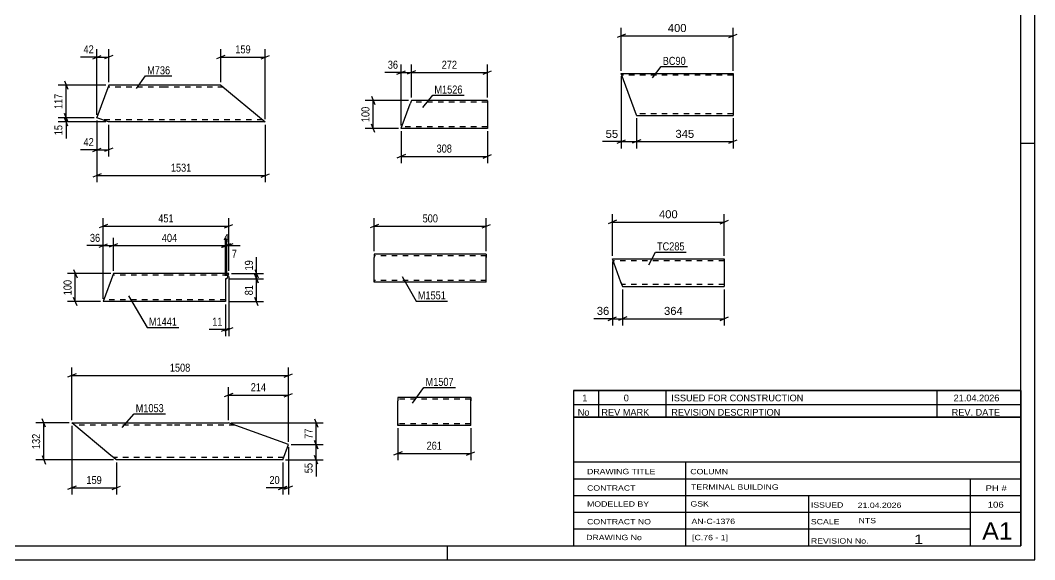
# Model space of a CAD drawing. Header units: millimetres. Extents: x 0 to 594, y 0 to 420.
# Drawn here: x 231.1 to 594, y 0 to 193 of the extents above; entities that cross this region are included whole.
import ezdxf

# ---------------------------------------------------------------- set-up
doc = ezdxf.new("R2010")
doc.units = ezdxf.units.MM
doc.linetypes.add('DXK_LINE_DOT2', pattern=[3.9198, 1.9599, -1.9599])
doc.styles.add('Arial', font='ARIAL.TTF', dxfattribs={"height": 0.2})
doc.styles.add('Arial Narrow', font='ARIALN.TTF', dxfattribs={"height": 0.2})

# ---------------------------------------------------------------- blocks, each defined once
blk = doc.blocks.new('Unknown-284936363-1134')
at = {"color": 5, "linetype": 'Continuous'}
for p, q in [((594, 0), (594, 420)), ((589, 5), (589, 415)), ((594, 149), (589, 149)), ((5, 5), (589, 5)), ((384, 0), (384, 5)), ((0, 0), (594, 0))]:
    blk.add_line(p, q, dxfattribs=at)
blk = doc.blocks.new('Part-284936363-12152 - 12151')
at = {"color": 2, "linetype": 'Continuous'}
for p, q in [((446, 99.33), (442.94, 107.73)), ((442.94, 107.73), (482.94, 107.73)), ((482.94, 107.73), (482.94, 97.73)), ((446, 99.33), (446.58, 97.73)), ((446.58, 97.73), (482.94, 97.73))]:
    blk.add_line(p, q, dxfattribs=at)
at = {"color": 7, "linetype": 'DXK_LINE_DOT2'}
for p, q in [((482.94, 106.93), (443.23, 106.93)), ((482.94, 107.27), (482.94, 107.73)), ((446.53, 97.86), (446, 99.33)), ((482.94, 98.53), (446.29, 98.53))]:
    blk.add_line(p, q, dxfattribs=at)
blk = doc.blocks.new('Part-284936363-8285 - 8284')
at = {"color": 2, "linetype": 'Continuous'}
for p, q in [((262.77, 169.87), (258.58, 158.27)), ((282.75, 169.87), (262.77, 169.87)), ((302.85, 169.87), (282.85, 169.87)), ((302.85, 169.87), (318.78, 156.67)), ((258.58, 158.27), (258.55, 158.18)), ((262.75, 156.67), (258.55, 158.18)), ((282.75, 156.67), (262.75, 156.67)), ((318.78, 156.67), (282.85, 156.67))]:
    blk.add_line(p, q, dxfattribs=at)
at = {"color": 7, "linetype": 'DXK_LINE_DOT2'}
for p, q in [((282.75, 169.07), (262.48, 169.07)), ((303.81, 169.07), (282.85, 169.07)), ((258.55, 158.18), (258.58, 158.27)), ((258.58, 158.27), (258.55, 158.18)), ((258.58, 158.27), (258.55, 158.18)), ((282.75, 157.47), (260.53, 157.47)), ((317.81, 157.47), (282.85, 157.47)), ((317.53, 157.7), (317.58, 157.66)), ((317.74, 157.53), (317.81, 157.47))]:
    blk.add_line(p, q, dxfattribs=at)
blk = doc.blocks.new('Part-284936363-8407 - 8406')
at = {"color": 2, "linetype": 'Continuous'}
for p, q in [((263.57, 37.34), (249.58, 48.94)), ((249.58, 48.94), (285.51, 48.94)), ((285.61, 48.94), (305.61, 48.94)), ((327.03, 41.22), (305.61, 48.94)), ((325.05, 35.74), (327.03, 41.22)), ((265.51, 35.74), (263.57, 37.34)), ((285.51, 35.74), (265.51, 35.74)), ((325.05, 35.74), (285.61, 35.74))]:
    blk.add_line(p, q, dxfattribs=at)
at = {"color": 7, "linetype": 'DXK_LINE_DOT2'}
for p, q in [((285.51, 48.14), (250.54, 48.14)), ((307.82, 48.14), (285.61, 48.14)), ((265.36, 35.86), (263.57, 37.34)), ((264.26, 36.77), (264.31, 36.73)), ((264.47, 36.6), (264.54, 36.54)), ((285.51, 36.54), (264.54, 36.54)), ((325.34, 36.54), (285.61, 36.54))]:
    blk.add_line(p, q, dxfattribs=at)
blk = doc.blocks.new('Part-284936363-8490 - 8489')
at = {"color": 2, "linetype": 'Continuous'}
for p, q in [((264.47, 102.39), (260.83, 92.39)), ((284.47, 102.39), (264.47, 102.39)), ((305.68, 102.39), (284.57, 102.39)), ((305.65, 102.29), (305.01, 100.53)), ((305.68, 102.39), (305.65, 102.29)), ((305.01, 100.53), (304.57, 100.53)), ((304.57, 100.53), (304.57, 92.39)), ((284.47, 92.39), (260.83, 92.39)), ((304.57, 92.39), (284.57, 92.39))]:
    blk.add_line(p, q, dxfattribs=at)
at = {"color": 7, "linetype": 'DXK_LINE_DOT2'}
for p, q in [((284.47, 101.79), (264.25, 101.79)), ((305.46, 101.79), (284.57, 101.79)), ((261.05, 92.99), (261.07, 93.03)), ((284.47, 92.99), (261.05, 92.99)), ((304.57, 92.99), (284.57, 92.99))]:
    blk.add_line(p, q, dxfattribs=at)
blk = doc.blocks.new('Part-284936363-8519 - 8518')
at = {"color": 2, "linetype": 'Continuous'}
for p, q in [((371.02, 164.35), (370.59, 163.15)), ((398.21, 164.35), (371.02, 164.35)), ((398.21, 164.26), (398.21, 164.35)), ((398.21, 164.26), (398.21, 163.15)), ((367.42, 154.44), (370.59, 163.15)), ((398.21, 163.15), (398.21, 154.35)), ((367.38, 154.35), (367.42, 154.44)), ((398.21, 154.35), (367.38, 154.35))]:
    blk.add_line(p, q, dxfattribs=at)
at = {"color": 7, "linetype": 'DXK_LINE_DOT2'}
for p, q in [((398.21, 163.75), (370.81, 163.75)), ((398.21, 164), (398.21, 163.15)), ((367.38, 154.35), (367.38, 154.35)), ((367.6, 154.95), (367.62, 155)), ((398.21, 154.95), (367.6, 154.95)), ((398.21, 155), (398.21, 155.09)), ((398.21, 154.95), (398.21, 155)), ((398.21, 154.95), (398.21, 155))]:
    blk.add_line(p, q, dxfattribs=at)
blk = doc.blocks.new('Part-284936363-8526 - 8525')
at = {"color": 2, "linetype": 'Continuous'}
for p, q in [((366.19, 58.02), (366.19, 56.82)), ((392.26, 58.02), (366.19, 58.02)), ((366.19, 48.76), (366.19, 56.82)), ((392.26, 58.02), (392.26, 57.93)), ((392.26, 57.93), (392.26, 56.82)), ((392.26, 48.02), (392.26, 56.82)), ((366.19, 48.11), (366.19, 48.76)), ((366.19, 48.02), (366.19, 48.11)), ((392.26, 48.02), (366.19, 48.02))]:
    blk.add_line(p, q, dxfattribs=at)
at = {"color": 7, "linetype": 'DXK_LINE_DOT2'}
for p, q in [((392.26, 57.42), (366.19, 57.42)), ((392.26, 58.02), (392.26, 58.02)), ((392.26, 56.82), (392.26, 57.67)), ((366.19, 48.76), (366.19, 48.37)), ((366.19, 48.62), (366.19, 48.67)), ((392.26, 48.62), (366.19, 48.62)), ((366.19, 48.02), (366.19, 48.02)), ((392.26, 48.62), (392.26, 48.67))]:
    blk.add_line(p, q, dxfattribs=at)
blk = doc.blocks.new('Part-284936363-8534 - 8533')
at = {"color": 2, "linetype": 'Continuous'}
for p, q in [((357.74, 109.36), (357.74, 108.16)), ((377.74, 109.36), (357.74, 109.36)), ((397.84, 109.36), (377.84, 109.36)), ((397.84, 109.36), (397.84, 109.27)), ((397.84, 109.27), (397.84, 108.16)), ((357.74, 100.1), (357.74, 108.16)), ((397.84, 99.36), (397.84, 108.16)), ((357.74, 99.45), (357.74, 100.1)), ((357.74, 99.36), (357.74, 99.45)), ((377.74, 99.36), (357.74, 99.36)), ((397.84, 99.36), (377.84, 99.36))]:
    blk.add_line(p, q, dxfattribs=at)
at = {"color": 7, "linetype": 'DXK_LINE_DOT2'}
for p, q in [((397.84, 108.16), (397.84, 109.01)), ((377.74, 108.76), (357.74, 108.76)), ((397.84, 108.76), (377.84, 108.76)), ((357.74, 100.1), (357.74, 99.71)), ((357.74, 99.96), (357.74, 100)), ((377.74, 99.96), (357.74, 99.96)), ((357.74, 99.36), (357.74, 99.36)), ((397.84, 99.96), (377.84, 99.96)), ((397.84, 99.96), (397.84, 100))]:
    blk.add_line(p, q, dxfattribs=at)
blk = doc.blocks.new('Part-284936363-12160 - 12159')
at = {"color": 2, "linetype": 'Continuous'}
for p, q in [((451.53, 159.1), (446.1, 174)), ((446.1, 174), (486.1, 174)), ((486.1, 174), (486.1, 173.91)), ((486.1, 173.91), (486.1, 159)), ((451.53, 159.1), (451.56, 159)), ((451.56, 159), (486.1, 159))]:
    blk.add_line(p, q, dxfattribs=at)
at = {"color": 7, "linetype": 'DXK_LINE_DOT2'}
for p, q in [((486.1, 173.4), (446.32, 173.4)), ((486.1, 173.65), (486.1, 174)), ((486.1, 159.6), (451.34, 159.6))]:
    blk.add_line(p, q, dxfattribs=at)
blk = doc.blocks.new('StraightDimension-284936363-12246 - 12151')
at = {"color": 7, "linetype": 'Continuous'}
for p, q in [((442.94, 108.73), (442.94, 123.7)), ((482.94, 108.73), (482.94, 123.7)), ((444.44, 121.45), (441.44, 120.25)), ((442.94, 120.85), (482.94, 120.85)), ((481.44, 120.25), (484.44, 121.45))]:
    blk.add_line(p, q, dxfattribs=at)
at = {"color": 0}
blk.add_wipeout([(466.87, 121.6), (466.87, 125.8), (459, 125.8), (459, 121.6)], dxfattribs=at)
at = {"color": 3, "style": 'Arial'}
blk.add_text('400', height=2.865, dxfattribs=at).set_placement((459.6, 122.2))
blk = doc.blocks.new('StraightDimension-284936363-12264 - 12151')
at = {"color": 7, "linetype": 'Continuous'}
for p, q in [((442.94, 106.73), (442.94, 83.86)), ((446.58, 96.73), (446.58, 83.86)), ((441.44, 85.66), (444.44, 86.86)), ((442.94, 86.26), (446.58, 86.26)), ((448.08, 86.86), (445.08, 85.66))]:
    blk.add_line(p, q, dxfattribs=at)
at = {"color": 0}
blk.add_wipeout([(442.41, 87.01), (442.41, 91.21), (436.77, 91.21), (436.77, 87.01)], dxfattribs=at)
at = {"color": 7, "linetype": 'Continuous'}
blk.add_line((442.94, 86.26), (436.24, 86.26), dxfattribs=at)
blk.add_line((442.94, 86.26), (436.24, 86.26), dxfattribs=at)
at = {"color": 3, "style": 'Arial'}
blk.add_text('36', height=2.865, dxfattribs=at).set_placement((437.37, 87.61))
blk = doc.blocks.new('StraightDimension-284936363-12263 - 12151')
at = {"color": 7, "linetype": 'Continuous'}
for p, q in [((446.58, 96.73), (446.58, 83.86)), ((482.94, 96.73), (482.94, 83.86)), ((448.08, 86.86), (445.08, 85.66)), ((446.58, 86.26), (482.94, 86.26)), ((481.44, 85.66), (484.44, 86.86))]:
    blk.add_line(p, q, dxfattribs=at)
at = {"color": 0}
blk.add_wipeout([(468.69, 87.01), (468.69, 91.21), (460.82, 91.21), (460.82, 87.01)], dxfattribs=at)
at = {"color": 3, "style": 'Arial'}
blk.add_text('364', height=2.865, dxfattribs=at).set_placement((461.42, 87.61))
blk = doc.blocks.new('StraightDimension-284936363-8626 - 8284')
at = {"color": 7, "linetype": 'Continuous'}
for p, q in [((302.85, 170.87), (302.85, 182.72)), ((318.78, 157.67), (318.78, 182.72)), ((304.35, 180.47), (301.35, 179.27)), ((302.85, 179.87), (318.78, 179.87)), ((317.28, 179.27), (320.28, 180.47))]:
    blk.add_line(p, q, dxfattribs=at)
at = {"color": 0}
blk.add_wipeout([(314.15, 180.62), (314.15, 184.82), (307.47, 184.82), (307.47, 180.62)], dxfattribs=at)
at = {"color": 3, "style": 'Arial Narrow'}
blk.add_text('159', height=2.863, dxfattribs=at).set_placement((308.07, 181.22))
blk = doc.blocks.new('StraightDimension-284936363-8631 - 8284')
at = {"color": 7, "linetype": 'Continuous'}
for p, q in [((258.55, 159.18), (258.55, 182.72)), ((262.77, 170.87), (262.77, 182.72)), ((257.05, 179.27), (260.05, 180.47)), ((258.55, 179.87), (262.77, 179.87)), ((264.27, 180.47), (261.27, 179.27))]:
    blk.add_line(p, q, dxfattribs=at)
at = {"color": 0}
blk.add_wipeout([(258.03, 180.62), (258.03, 184.82), (253.17, 184.82), (253.17, 180.62)], dxfattribs=at)
at = {"color": 7, "linetype": 'Continuous'}
blk.add_line((258.55, 179.87), (252.65, 179.87), dxfattribs=at)
blk.add_line((258.55, 179.87), (252.65, 179.87), dxfattribs=at)
at = {"color": 3, "style": 'Arial Narrow'}
blk.add_text('42', height=2.863, dxfattribs=at).set_placement((253.77, 181.22))
blk = doc.blocks.new('StraightDimension-284936363-8635 - 8284')
at = {"color": 7, "linetype": 'Continuous'}
for p, q in [((258.55, 157.18), (258.55, 144.27)), ((262.75, 155.67), (262.75, 144.27)), ((257.05, 146.07), (260.05, 147.27)), ((258.55, 146.67), (262.75, 146.67)), ((264.25, 147.27), (261.25, 146.07))]:
    blk.add_line(p, q, dxfattribs=at)
at = {"color": 0}
blk.add_wipeout([(258.03, 147.42), (258.03, 151.62), (253.17, 151.62), (253.17, 147.42)], dxfattribs=at)
at = {"color": 7, "linetype": 'Continuous'}
blk.add_line((258.55, 146.67), (252.65, 146.67), dxfattribs=at)
blk.add_line((258.55, 146.67), (252.65, 146.67), dxfattribs=at)
at = {"color": 3, "style": 'Arial Narrow'}
blk.add_text('42', height=2.863, dxfattribs=at).set_placement((253.77, 148.02))
blk = doc.blocks.new('StraightDimension-284936363-11593 - 8284')
at = {"color": 7, "linetype": 'Continuous'}
for p, q in [((246.95, 159.68), (248.15, 156.68)), ((257.55, 158.18), (244.7, 158.18)), ((261.75, 156.67), (244.7, 156.67)), ((248.15, 155.17), (246.95, 158.17)), ((247.55, 156.67), (247.55, 158.18))]:
    blk.add_line(p, q, dxfattribs=at)
at = {"color": 0}
blk.add_wipeout([(246.8, 156.14), (242.6, 156.14), (242.6, 151.29), (246.8, 151.29)], dxfattribs=at)
at = {"color": 7, "linetype": 'Continuous'}
blk.add_line((247.55, 156.67), (247.55, 150.76), dxfattribs=at)
blk.add_line((247.55, 156.67), (247.55, 150.76), dxfattribs=at)
at = {"color": 3, "style": 'Arial Narrow'}
blk.add_text('15', height=2.863, rotation=90.0002, dxfattribs=at).set_placement((246.2, 151.89))
blk = doc.blocks.new('StraightDimension-284936363-8653 - 8284')
at = {"color": 7, "linetype": 'Continuous'}
for p, q in [((258.55, 157.18), (258.55, 135.11)), ((318.78, 155.67), (318.78, 135.11)), ((260.05, 138.11), (257.05, 136.91)), ((317.28, 136.91), (320.28, 138.11)), ((258.55, 137.51), (318.78, 137.51))]:
    blk.add_line(p, q, dxfattribs=at)
at = {"color": 0}
blk.add_wipeout([(292.92, 138.26), (292.92, 142.46), (284.41, 142.46), (284.41, 138.26)], dxfattribs=at)
at = {"color": 3, "style": 'Arial Narrow'}
blk.add_text('1531', height=2.863, dxfattribs=at).set_placement((285.01, 138.86))
blk = doc.blocks.new('StraightDimension-284936363-11592 - 8284')
at = {"color": 7, "linetype": 'Continuous'}
for p, q in [((246.95, 171.37), (248.15, 168.37)), ((261.77, 169.87), (244.7, 169.87)), ((247.55, 158.18), (247.55, 169.87)), ((248.15, 156.68), (246.95, 159.68)), ((257.55, 158.18), (244.7, 158.18))]:
    blk.add_line(p, q, dxfattribs=at)
at = {"color": 0}
blk.add_wipeout([(246.8, 167.37), (242.6, 167.37), (242.6, 160.68), (246.8, 160.68)], dxfattribs=at)
at = {"color": 3, "style": 'Arial Narrow'}
blk.add_text('117', height=2.863, rotation=90.0002, dxfattribs=at).set_placement((246.2, 161.28))
blk = doc.blocks.new('StraightDimension-284936363-8957 - 8406')
at = {"color": 7, "linetype": 'Continuous'}
for p, q in [((248.58, 48.94), (236.73, 48.94)), ((240.18, 47.44), (238.98, 50.44)), ((239.58, 35.74), (239.58, 48.94)), ((238.98, 37.24), (240.18, 34.24)), ((264.51, 35.74), (236.73, 35.74))]:
    blk.add_line(p, q, dxfattribs=at)
at = {"color": 0}
blk.add_wipeout([(238.83, 45.68), (234.63, 45.68), (234.63, 39), (238.83, 39)], dxfattribs=at)
at = {"color": 3, "style": 'Arial Narrow'}
blk.add_text('132', height=2.863, rotation=90.0002, dxfattribs=at).set_placement((238.23, 39.6))
blk = doc.blocks.new('StraightDimension-284936363-8949 - 8406')
at = {"color": 7, "linetype": 'Continuous'}
for p, q in [((306.61, 48.94), (339.43, 48.94)), ((336.43, 50.44), (337.63, 47.44)), ((337.03, 41.22), (337.03, 48.94)), ((328.03, 41.22), (339.43, 41.22)), ((337.63, 39.72), (336.43, 42.72))]:
    blk.add_line(p, q, dxfattribs=at)
at = {"color": 0}
blk.add_wipeout([(336.28, 47.5), (332.08, 47.5), (332.08, 42.65), (336.28, 42.65)], dxfattribs=at)
at = {"color": 3, "style": 'Arial Narrow'}
blk.add_text('77', height=2.863, rotation=90.0002, dxfattribs=at).set_placement((335.68, 43.25))
blk = doc.blocks.new('StraightDimension-284936363-8941 - 8406')
at = {"color": 7, "linetype": 'Continuous'}
for p, q in [((249.58, 47.94), (249.58, 23.34)), ((265.51, 34.74), (265.51, 23.34)), ((251.08, 26.34), (248.08, 25.14)), ((249.58, 25.74), (265.51, 25.74)), ((264.01, 25.14), (267.01, 26.34))]:
    blk.add_line(p, q, dxfattribs=at)
at = {"color": 0}
blk.add_wipeout([(260.88, 26.49), (260.88, 30.69), (254.2, 30.69), (254.2, 26.49)], dxfattribs=at)
at = {"color": 3, "style": 'Arial Narrow'}
blk.add_text('159', height=2.863, dxfattribs=at).set_placement((254.8, 27.09))
blk = doc.blocks.new('StraightDimension-284936363-8945 - 8406')
at = {"color": 7, "linetype": 'Continuous'}
for p, q in [((305.61, 49.94), (305.61, 61.79)), ((327.03, 42.22), (327.03, 61.79)), ((307.11, 59.54), (304.11, 58.34)), ((305.61, 58.94), (327.03, 58.94)), ((325.53, 58.34), (328.53, 59.54))]:
    blk.add_line(p, q, dxfattribs=at)
at = {"color": 0}
blk.add_wipeout([(319.66, 59.69), (319.66, 63.89), (312.97, 63.89), (312.97, 59.69)], dxfattribs=at)
at = {"color": 3, "style": 'Arial Narrow'}
blk.add_text('214', height=2.863, dxfattribs=at).set_placement((313.57, 60.29))
blk = doc.blocks.new('StraightDimension-284936363-8937 - 8406')
at = {"color": 7, "linetype": 'Continuous'}
for p, q in [((327.03, 40.22), (327.03, 23.34)), ((325.05, 34.74), (325.05, 23.34)), ((323.55, 25.14), (326.55, 26.34)), ((325.05, 25.74), (327.03, 25.74)), ((328.53, 26.34), (325.53, 25.14))]:
    blk.add_line(p, q, dxfattribs=at)
at = {"color": 0}
blk.add_wipeout([(324.53, 26.49), (324.53, 30.69), (319.67, 30.69), (319.67, 26.49)], dxfattribs=at)
at = {"color": 7, "linetype": 'Continuous'}
blk.add_line((325.05, 25.74), (319.14, 25.74), dxfattribs=at)
blk.add_line((325.05, 25.74), (319.14, 25.74), dxfattribs=at)
at = {"color": 3, "style": 'Arial Narrow'}
blk.add_text('20', height=2.863, dxfattribs=at).set_placement((320.27, 27.09))
blk = doc.blocks.new('StraightDimension-284936363-8963 - 8406')
at = {"color": 7, "linetype": 'Continuous'}
for p, q in [((251.08, 66.54), (248.08, 65.34)), ((249.58, 49.94), (249.58, 68.79)), ((249.58, 65.94), (327.03, 65.94)), ((325.53, 65.34), (328.53, 66.54)), ((327.03, 42.22), (327.03, 68.79))]:
    blk.add_line(p, q, dxfattribs=at)
at = {"color": 0}
blk.add_wipeout([(292.56, 66.69), (292.56, 70.89), (284.04, 70.89), (284.04, 66.69)], dxfattribs=at)
at = {"color": 3, "style": 'Arial Narrow'}
blk.add_text('1508', height=2.863, dxfattribs=at).set_placement((284.64, 67.29))
blk = doc.blocks.new('StraightDimension-284936363-8950 - 8406')
at = {"color": 7, "linetype": 'Continuous'}
for p, q in [((328.03, 41.22), (339.43, 41.22)), ((336.43, 42.72), (337.63, 39.72)), ((337.03, 35.74), (337.03, 41.22)), ((337.63, 34.24), (336.43, 37.24)), ((326.05, 35.74), (339.43, 35.74))]:
    blk.add_line(p, q, dxfattribs=at)
at = {"color": 0}
blk.add_wipeout([(336.28, 35.21), (332.08, 35.21), (332.08, 30.36), (336.28, 30.36)], dxfattribs=at)
at = {"color": 7, "linetype": 'Continuous'}
blk.add_line((337.03, 35.74), (337.03, 29.83), dxfattribs=at)
blk.add_line((337.03, 35.74), (337.03, 29.83), dxfattribs=at)
at = {"color": 3, "style": 'Arial Narrow'}
blk.add_text('55', height=2.863, rotation=90.0002, dxfattribs=at).set_placement((335.68, 30.96))
blk = doc.blocks.new('StraightDimension-284936363-9124 - 8489')
at = {"color": 7, "linetype": 'Continuous'}
for p, q in [((303.07, 111.79), (306.07, 112.99)), ((306.51, 112.99), (303.51, 111.79)), ((304.57, 101.53), (304.57, 115.24)), ((305.01, 101.53), (305.01, 115.24)), ((304.57, 112.39), (305.01, 112.39))]:
    blk.add_line(p, q, dxfattribs=at)
at = {"color": 0}
blk.add_wipeout([(306.3, 113.14), (306.3, 117.34), (303.27, 117.34), (303.27, 113.14)], dxfattribs=at)
at = {"color": 3, "style": 'Arial Narrow'}
blk.add_text('4', height=2.86, dxfattribs=at).set_placement((303.87, 113.74))
blk = doc.blocks.new('StraightDimension-284936363-9125 - 8489')
at = {"color": 7, "linetype": 'Continuous'}
for p, q in [((265.97, 112.99), (262.97, 111.79)), ((264.47, 103.39), (264.47, 115.24)), ((303.07, 111.79), (306.07, 112.99)), ((304.57, 101.53), (304.57, 115.24)), ((264.47, 112.39), (304.57, 112.39))]:
    blk.add_line(p, q, dxfattribs=at)
at = {"color": 0}
blk.add_wipeout([(287.86, 113.14), (287.86, 117.34), (281.18, 117.34), (281.18, 113.14)], dxfattribs=at)
at = {"color": 3, "style": 'Arial Narrow'}
blk.add_text('404', height=2.863, dxfattribs=at).set_placement((281.78, 113.74))
blk = doc.blocks.new('StraightDimension-284936363-9117 - 8489')
at = {"color": 7, "linetype": 'Continuous'}
for p, q in [((263.47, 102.39), (247.98, 102.39)), ((250.23, 103.89), (251.43, 100.89)), ((250.83, 92.39), (250.83, 102.39)), ((259.83, 92.39), (247.98, 92.39)), ((251.43, 90.89), (250.23, 93.89))]:
    blk.add_line(p, q, dxfattribs=at)
at = {"color": 0}
blk.add_wipeout([(250.08, 100.73), (245.88, 100.73), (245.88, 94.04), (250.08, 94.04)], dxfattribs=at)
at = {"color": 3, "style": 'Arial Narrow'}
blk.add_text('100', height=2.863, rotation=90.0002, dxfattribs=at).set_placement((249.48, 94.64))
blk = doc.blocks.new('StraightDimension-284936363-9123 - 8489')
at = {"color": 7, "linetype": 'Continuous'}
for p, q in [((303.51, 111.79), (306.51, 112.99)), ((307.18, 112.99), (304.18, 111.79)), ((305.01, 101.53), (305.01, 114.79)), ((305.68, 103.39), (305.68, 114.79)), ((305.01, 112.39), (305.68, 112.39))]:
    blk.add_line(p, q, dxfattribs=at)
at = {"color": 0}
blk.add_wipeout([(309.23, 107.44), (309.23, 111.64), (306.2, 111.64), (306.2, 107.44)], dxfattribs=at)
at = {"color": 7, "linetype": 'Continuous'}
blk.add_line((305.68, 112.39), (309.76, 112.39), dxfattribs=at)
blk.add_line((305.68, 112.39), (309.76, 112.39), dxfattribs=at)
at = {"color": 3, "style": 'Arial Narrow'}
blk.add_text('7', height=2.86, dxfattribs=at).set_placement((306.8, 108.04))
blk = doc.blocks.new('StraightDimension-284936363-9126 - 8489')
at = {"color": 7, "linetype": 'Continuous'}
for p, q in [((259.33, 111.79), (262.33, 112.99)), ((260.83, 93.39), (260.83, 115.24)), ((265.97, 112.99), (262.97, 111.79)), ((264.47, 103.39), (264.47, 115.24)), ((260.83, 112.39), (264.47, 112.39))]:
    blk.add_line(p, q, dxfattribs=at)
at = {"color": 0}
blk.add_wipeout([(260.31, 113.14), (260.31, 117.34), (255.45, 117.34), (255.45, 113.14)], dxfattribs=at)
at = {"color": 7, "linetype": 'Continuous'}
blk.add_line((260.83, 112.39), (254.92, 112.39), dxfattribs=at)
blk.add_line((260.83, 112.39), (254.92, 112.39), dxfattribs=at)
at = {"color": 3, "style": 'Arial Narrow'}
blk.add_text('36', height=2.863, dxfattribs=at).set_placement((256.05, 113.74))
blk = doc.blocks.new('StraightDimension-284936363-9138 - 8489')
at = {"color": 7, "linetype": 'Continuous'}
for p, q in [((305.68, 101.39), (305.68, 79.99)), ((304.57, 91.39), (304.57, 79.99)), ((303.07, 81.79), (306.07, 82.99)), ((307.18, 82.99), (304.18, 81.79)), ((304.57, 82.39), (305.68, 82.39))]:
    blk.add_line(p, q, dxfattribs=at)
at = {"color": 0}
blk.add_wipeout([(304.05, 83.14), (304.05, 87.34), (299.19, 87.34), (299.19, 83.14)], dxfattribs=at)
at = {"color": 7, "linetype": 'Continuous'}
blk.add_line((304.57, 82.39), (298.66, 82.39), dxfattribs=at)
blk.add_line((304.57, 82.39), (298.66, 82.39), dxfattribs=at)
at = {"color": 3, "style": 'Arial Narrow'}
blk.add_text('11', height=2.863, dxfattribs=at).set_placement((299.79, 83.74))
blk = doc.blocks.new('StraightDimension-284936363-9143 - 8489')
at = {"color": 7, "linetype": 'Continuous'}
for p, q in [((262.33, 119.99), (259.33, 118.79)), ((260.83, 93.39), (260.83, 122.24)), ((304.18, 118.79), (307.18, 119.99)), ((305.68, 103.39), (305.68, 122.24)), ((260.83, 119.39), (305.68, 119.39))]:
    blk.add_line(p, q, dxfattribs=at)
at = {"color": 0}
blk.add_wipeout([(286.6, 120.14), (286.6, 124.34), (279.91, 124.34), (279.91, 120.14)], dxfattribs=at)
at = {"color": 3, "style": 'Arial Narrow'}
blk.add_text('451', height=2.863, dxfattribs=at).set_placement((280.51, 120.74))
blk = doc.blocks.new('StraightDimension-284936363-11645 - 8489')
at = {"color": 7, "linetype": 'Continuous'}
for p, q in [((306.68, 102.39), (318.08, 102.39)), ((315.08, 103.89), (316.28, 100.89)), ((316.28, 99.03), (315.08, 102.03)), ((315.68, 100.53), (315.68, 102.39)), ((306.01, 100.53), (318.08, 100.53))]:
    blk.add_line(p, q, dxfattribs=at)
at = {"color": 0}
blk.add_wipeout([(314.93, 107.77), (310.73, 107.77), (310.73, 102.91), (314.93, 102.91)], dxfattribs=at)
at = {"color": 7, "linetype": 'Continuous'}
blk.add_line((315.68, 102.39), (315.68, 108.29), dxfattribs=at)
blk.add_line((315.68, 102.39), (315.68, 108.29), dxfattribs=at)
at = {"color": 3, "style": 'Arial Narrow'}
blk.add_text('19', height=2.863, rotation=90.0002, dxfattribs=at).set_placement((314.33, 103.51))
blk = doc.blocks.new('StraightDimension-284936363-11646 - 8489')
at = {"color": 7, "linetype": 'Continuous'}
for p, q in [((315.08, 102.03), (316.28, 99.03)), ((306.01, 100.53), (318.08, 100.53)), ((315.68, 92.39), (315.68, 100.53)), ((305.57, 92.39), (318.08, 92.39)), ((316.28, 90.89), (315.08, 93.89))]:
    blk.add_line(p, q, dxfattribs=at)
at = {"color": 0}
blk.add_wipeout([(314.93, 98.89), (310.73, 98.89), (310.73, 94.03), (314.93, 94.03)], dxfattribs=at)
at = {"color": 3, "style": 'Arial Narrow'}
blk.add_text('81', height=2.863, rotation=90.0002, dxfattribs=at).set_placement((314.33, 94.63))
blk = doc.blocks.new('StraightDimension-284936363-9218 - 8518')
at = {"color": 7, "linetype": 'Continuous'}
for p, q in [((367.38, 153.35), (367.38, 141.95)), ((398.21, 153.35), (398.21, 141.95)), ((368.88, 144.95), (365.88, 143.75)), ((367.38, 144.35), (398.21, 144.35)), ((396.71, 143.75), (399.71, 144.95))]:
    blk.add_line(p, q, dxfattribs=at)
at = {"color": 0}
blk.add_wipeout([(386.14, 145.1), (386.14, 149.3), (379.46, 149.3), (379.46, 145.1)], dxfattribs=at)
at = {"color": 3, "style": 'Arial Narrow'}
blk.add_text('308', height=2.863, dxfattribs=at).set_placement((380.06, 145.7))
blk = doc.blocks.new('StraightDimension-284936363-11962 - 8518')
at = {"color": 7, "linetype": 'Continuous'}
for p, q in [((372.52, 174.95), (369.52, 173.75)), ((371.02, 165.35), (371.02, 177.2)), ((371.02, 174.35), (398.21, 174.35)), ((396.71, 173.75), (399.71, 174.95)), ((398.21, 165.35), (398.21, 177.2))]:
    blk.add_line(p, q, dxfattribs=at)
at = {"color": 0}
blk.add_wipeout([(387.96, 175.1), (387.96, 179.3), (381.28, 179.3), (381.28, 175.1)], dxfattribs=at)
at = {"color": 3, "style": 'Arial Narrow'}
blk.add_text('272', height=2.863, dxfattribs=at).set_placement((381.88, 175.7))
blk = doc.blocks.new('StraightDimension-284936363-11922 - 8518')
at = {"color": 7, "linetype": 'Continuous'}
for p, q in [((370.02, 164.35), (354.53, 164.35)), ((356.78, 165.85), (357.98, 162.85)), ((357.38, 154.35), (357.38, 164.35)), ((366.38, 154.35), (354.53, 154.35)), ((357.98, 152.85), (356.78, 155.85))]:
    blk.add_line(p, q, dxfattribs=at)
at = {"color": 0}
blk.add_wipeout([(356.63, 162.69), (352.43, 162.69), (352.43, 156.01), (356.63, 156.01)], dxfattribs=at)
at = {"color": 3, "style": 'Arial Narrow'}
blk.add_text('100', height=2.863, rotation=90.0002, dxfattribs=at).set_placement((356.03, 156.61))
blk = doc.blocks.new('StraightDimension-284936363-11963 - 8518')
at = {"color": 7, "linetype": 'Continuous'}
for p, q in [((365.88, 173.75), (368.88, 174.95)), ((367.38, 155.35), (367.38, 177.2)), ((367.38, 174.35), (371.02, 174.35)), ((372.52, 174.95), (369.52, 173.75)), ((371.02, 165.35), (371.02, 177.2))]:
    blk.add_line(p, q, dxfattribs=at)
at = {"color": 0}
blk.add_wipeout([(366.86, 175.1), (366.86, 179.3), (362, 179.3), (362, 175.1)], dxfattribs=at)
at = {"color": 7, "linetype": 'Continuous'}
blk.add_line((367.38, 174.35), (361.48, 174.35), dxfattribs=at)
blk.add_line((367.38, 174.35), (361.48, 174.35), dxfattribs=at)
at = {"color": 3, "style": 'Arial Narrow'}
blk.add_text('36', height=2.863, dxfattribs=at).set_placement((362.6, 175.7))
blk = doc.blocks.new('StraightDimension-284936363-9222 - 8525')
at = {"color": 7, "linetype": 'Continuous'}
for p, q in [((366.19, 47.02), (366.19, 35.62)), ((392.26, 47.02), (392.26, 35.62)), ((367.69, 38.62), (364.69, 37.42)), ((366.19, 38.02), (392.26, 38.02)), ((390.76, 37.42), (393.76, 38.62))]:
    blk.add_line(p, q, dxfattribs=at)
at = {"color": 0}
blk.add_wipeout([(382.57, 38.77), (382.57, 42.97), (375.88, 42.97), (375.88, 38.77)], dxfattribs=at)
at = {"color": 3, "style": 'Arial Narrow'}
blk.add_text('261', height=2.863, dxfattribs=at).set_placement((376.48, 39.37))
blk = doc.blocks.new('StraightDimension-284936363-9226 - 8533')
at = {"color": 7, "linetype": 'Continuous'}
for p, q in [((359.24, 119.96), (356.24, 118.76)), ((357.74, 110.36), (357.74, 122.21)), ((396.34, 118.76), (399.34, 119.96)), ((397.84, 110.36), (397.84, 122.21)), ((357.74, 119.36), (397.84, 119.36))]:
    blk.add_line(p, q, dxfattribs=at)
at = {"color": 0}
blk.add_wipeout([(381.13, 120.11), (381.13, 124.31), (374.45, 124.31), (374.45, 120.11)], dxfattribs=at)
at = {"color": 3, "style": 'Arial Narrow'}
blk.add_text('500', height=2.863, dxfattribs=at).set_placement((375.05, 120.71))
blk = doc.blocks.new('StraightDimension-284936363-12199 - 12159')
at = {"color": 7, "linetype": 'Continuous'}
for p, q in [((446.1, 175), (446.1, 190.34)), ((486.1, 175), (486.1, 190.34)), ((447.6, 188.09), (444.6, 186.89)), ((446.1, 187.49), (486.1, 187.49)), ((484.6, 186.89), (487.6, 188.09))]:
    blk.add_line(p, q, dxfattribs=at)
at = {"color": 0}
blk.add_wipeout([(470.04, 188.24), (470.04, 192.44), (462.17, 192.44), (462.17, 188.24)], dxfattribs=at)
at = {"color": 3, "style": 'Arial'}
blk.add_text('400', height=2.865, dxfattribs=at).set_placement((462.77, 188.84))
blk = doc.blocks.new('StraightDimension-284936363-12210 - 12159')
at = {"color": 7, "linetype": 'Continuous'}
for p, q in [((451.56, 158), (451.56, 147.21)), ((486.1, 158), (486.1, 147.21)), ((453.06, 150.21), (450.06, 149.01)), ((451.56, 149.61), (486.1, 149.61)), ((484.6, 149.01), (487.6, 150.21))]:
    blk.add_line(p, q, dxfattribs=at)
at = {"color": 0}
blk.add_wipeout([(472.77, 150.36), (472.77, 154.56), (464.9, 154.56), (464.9, 150.36)], dxfattribs=at)
at = {"color": 3, "style": 'Arial'}
blk.add_text('345', height=2.865, dxfattribs=at).set_placement((465.5, 150.96))
blk = doc.blocks.new('StraightDimension-284936363-12211 - 12159')
at = {"color": 7, "linetype": 'Continuous'}
for p, q in [((446.1, 173), (446.1, 147.21)), ((451.56, 158), (451.56, 147.21)), ((444.6, 149.01), (447.6, 150.21)), ((446.1, 149.61), (451.56, 149.61)), ((453.06, 150.21), (450.06, 149.01))]:
    blk.add_line(p, q, dxfattribs=at)
at = {"color": 0}
blk.add_wipeout([(445.58, 150.36), (445.58, 154.56), (439.93, 154.56), (439.93, 150.36)], dxfattribs=at)
at = {"color": 7, "linetype": 'Continuous'}
blk.add_line((446.1, 149.61), (439.4, 149.61), dxfattribs=at)
blk.add_line((446.1, 149.61), (439.4, 149.61), dxfattribs=at)
at = {"color": 3, "style": 'Arial'}
blk.add_text('55', height=2.865, dxfattribs=at).set_placement((440.53, 150.96))
blk = doc.blocks.new('Unknown-284936363-17702')
at = {"color": 7, "linetype": 'Continuous'}
for p, q in [((429, 51.05), (429, 5)), ((429, 51.05), (589, 51.05)), ((589, 51), (589, 5)), ((429, 35), (589, 35)), ((469.14, 35), (469.14, 5)), ((571, 5.05), (571, 29.05)), ((429, 29), (589, 29)), ((429, 23), (589, 23)), ((513.14, 23), (513.14, 5)), ((429, 17), (589, 17)), ((429, 11), (571, 11)), ((429, 5), (589, 5))]:
    blk.add_line(p, q, dxfattribs=at)
at = {"color": 7, "style": 'Arial Narrow'}
for s, height, width, p in [('DRAWING TITLE', 1.9089, 1.425378, (433.88, 30.61)), ('COLUMN', 1.909, 1.425378, (470.81, 30.59)), ('CONTRACT', 1.909, 1.425378, (433.88, 24.71)), ('TERMINAL BUILDING', 1.9089, 1.425378, (471.06, 25.07)), ('MODELLED BY', 1.9089, 1.425378, (433.88, 18.98)), ('GSK', 1.909, 1.425378, (470.88, 19.04)), ('ISSUED', 1.909, 1.425378, (513.94, 18.64)), ('21.04.2026', 1.909, 1.425378, (530.69, 18.52)), ('CONTRACT NO', 1.9089, 1.425378, (433.88, 12.66)), ('AN-C-1376', 1.909, 1.425378, (471.23, 12.78)), ('SCALE', 1.909, 1.425378, (513.94, 12.65)), ('A1', 6.204, 1.25, (575.24, 7.2)), ('DRAWING No', 1.909, 1.425378, (433.56, 7)), ('[C.76 - 1]', 1.909, 1.425378, (471.46, 6.99)), ('REVISION No.', 1.9089, 1.425378, (513.94, 5.77)), ('1', 3.34, 1.5, (550.91, 5.68))]:
    blk.add_text(s, height=height, dxfattribs=dict(at, width=width)).set_placement(p)
at = {"color": 7, "linetype": 'Continuous', "style": 'Arial Narrow'}
for s, height, width, p in [('PH #', 2.1, 1.42538, (576.4, 24.55)), ('106', 2.1, 1.42538, (577.19, 18.65)), ('NTS', 1.909, 1.425378, (531, 13.05))]:
    blk.add_text(s, height=height, dxfattribs=dict(at, width=width)).set_placement(p)
blk = doc.blocks.new('Unknown-284936363-17703')
at = {"color": 7, "linetype": 'Continuous'}
for p, q in [((429, 60.55), (589, 60.55)), ((589, 60.55), (429, 60.55)), ((429, 60.55), (429, 55.55)), ((438, 60.55), (438, 55.55)), ((462, 60.55), (462, 55.55)), ((559, 60.55), (559, 55.55)), ((589, 60.55), (589, 55.55)), ((429, 55.55), (589, 55.55)), ((429, 55.55), (429, 51.05)), ((429, 55.55), (589, 55.55)), ((438, 55.55), (438, 51.05)), ((462, 55.55), (462, 51.05)), ((559, 55.55), (559, 51.05)), ((589, 55.55), (589, 51.05)), ((589, 51.05), (429, 51.05))]:
    blk.add_line(p, q, dxfattribs=at)
at = {"color": 7, "linetype": 'Continuous', "style": 'Arial Narrow'}
for s, height, width, p in [('1', 2.39, 1.196471, (432.16, 56.7)), ('0', 2.39, 1.196471, (447, 56.7)), ('ISSUED FOR CONSTRUCTION', 2.3861, 1.196471, (464, 56.7)), ('21.04.2026', 2.386, 1.196471, (565, 56.7)), ('No', 2.386, 1.2, (430.54, 51.55)), ('REV MARK', 2.386, 1.2, (439, 51.55)), ('REVISION DESCRIPTION', 2.3861, 1.2, (464, 51.55)), ('REV. DATE', 2.386, 1.2, (564.28, 51.55))]:
    blk.add_text(s, height=height, dxfattribs=dict(at, width=width)).set_placement(p)
blk = doc.blocks.new('Mark-284936363-12190 - 12151')
at = {"color": 0}
blk.add_wipeout([(468.76, 110.7), (468.76, 113.7), (458.9, 113.7), (458.9, 110.7)], dxfattribs=at)
blk.add_wipeout([(468.76, 110.7), (468.76, 113.7), (458.9, 113.7), (458.9, 110.7)], dxfattribs=at)
at = {"color": 30, "linetype": 'Continuous'}
for p, q in [((455.98, 105.56), (458.3, 110.1)), ((458.3, 110.1), (469.36, 110.1))]:
    blk.add_line(p, q, dxfattribs=at)
at = {"color": 3, "style": 'Arial Narrow'}
blk.add_text('TC285', height=2.863, dxfattribs=at).set_placement((458.9, 110.7))
blk = doc.blocks.new('Mark-284936363-9267 - 8284')
at = {"color": 0}
blk.add_wipeout([(284.75, 173.71), (284.75, 176.71), (276.53, 176.71), (276.53, 173.71)], dxfattribs=at)
blk.add_wipeout([(284.75, 173.71), (284.75, 176.71), (276.53, 176.71), (276.53, 173.71)], dxfattribs=at)
at = {"color": 30, "linetype": 'Continuous'}
for p, q in [((272.69, 168.61), (275.93, 173.11)), ((275.93, 173.11), (285.35, 173.11))]:
    blk.add_line(p, q, dxfattribs=at)
at = {"color": 3, "style": 'Arial Narrow'}
blk.add_text('M736', height=2.863, dxfattribs=at).set_placement((276.53, 173.71))
blk = doc.blocks.new('Mark-284936363-9330 - 8406')
at = {"color": 0}
blk.add_wipeout([(282.47, 52.8), (282.47, 55.8), (272.42, 55.8), (272.42, 52.8)], dxfattribs=at)
blk.add_wipeout([(282.47, 52.8), (282.47, 55.8), (272.42, 55.8), (272.42, 52.8)], dxfattribs=at)
at = {"color": 30, "linetype": 'Continuous'}
for p, q in [((267.57, 47.33), (271.82, 52.2)), ((271.82, 52.2), (283.07, 52.2))]:
    blk.add_line(p, q, dxfattribs=at)
at = {"color": 3, "style": 'Arial Narrow'}
blk.add_text('M1053', height=2.863, dxfattribs=at).set_placement((272.42, 52.8))
blk = doc.blocks.new('Mark-284936363-9365 - 8489')
at = {"color": 0}
blk.add_wipeout([(287.2, 83.75), (287.2, 86.75), (277.15, 86.75), (277.15, 83.75)], dxfattribs=at)
blk.add_wipeout([(287.2, 83.75), (287.2, 86.75), (277.15, 86.75), (277.15, 83.75)], dxfattribs=at)
at = {"color": 30, "linetype": 'Continuous'}
for p, q in [((269.89, 94.41), (276.55, 83.15)), ((276.55, 83.15), (287.8, 83.15))]:
    blk.add_line(p, q, dxfattribs=at)
at = {"color": 3, "style": 'Arial Narrow'}
blk.add_text('M1441', height=2.863, dxfattribs=at).set_placement((277.15, 83.75))
blk = doc.blocks.new('Mark-284936363-9377 - 8518')
at = {"color": 0}
blk.add_wipeout([(389.33, 166.82), (389.33, 169.82), (379.27, 169.82), (379.27, 166.82)], dxfattribs=at)
blk.add_wipeout([(389.33, 166.82), (389.33, 169.82), (379.27, 169.82), (379.27, 166.82)], dxfattribs=at)
at = {"color": 30, "linetype": 'Continuous'}
for p, q in [((375.18, 161.81), (378.67, 166.22)), ((378.67, 166.22), (389.93, 166.22))]:
    blk.add_line(p, q, dxfattribs=at)
at = {"color": 3, "style": 'Arial Narrow'}
blk.add_text('M1526', height=2.863, dxfattribs=at).set_placement((379.27, 166.82))
blk = doc.blocks.new('Mark-284936363-9380 - 8525')
at = {"color": 0}
blk.add_wipeout([(386.17, 62.22), (386.17, 65.22), (376.11, 65.22), (376.11, 62.22)], dxfattribs=at)
blk.add_wipeout([(386.17, 62.22), (386.17, 65.22), (376.11, 65.22), (376.11, 62.22)], dxfattribs=at)
at = {"color": 30, "linetype": 'Continuous'}
for p, q in [((371.44, 55.99), (375.51, 61.62)), ((375.51, 61.62), (386.77, 61.62))]:
    blk.add_line(p, q, dxfattribs=at)
at = {"color": 3, "style": 'Arial Narrow'}
blk.add_text('M1507', height=2.863, dxfattribs=at).set_placement((376.11, 62.22))
blk = doc.blocks.new('Mark-284936363-9383 - 8533')
at = {"color": 0}
blk.add_wipeout([(383.38, 93.17), (383.38, 96.17), (373.33, 96.17), (373.33, 93.17)], dxfattribs=at)
blk.add_wipeout([(383.38, 93.17), (383.38, 96.17), (373.33, 96.17), (373.33, 93.17)], dxfattribs=at)
at = {"color": 30, "linetype": 'Continuous'}
for p, q in [((367.76, 101.39), (372.73, 92.57)), ((372.73, 92.57), (383.98, 92.57))]:
    blk.add_line(p, q, dxfattribs=at)
at = {"color": 3, "style": 'Arial Narrow'}
blk.add_text('M1551', height=2.863, dxfattribs=at).set_placement((373.33, 93.17))
blk = doc.blocks.new('Mark-284936363-12181 - 12159')
at = {"color": 0}
blk.add_wipeout([(469.17, 177.08), (469.17, 180.08), (460.95, 180.08), (460.95, 177.08)], dxfattribs=at)
blk.add_wipeout([(469.17, 177.08), (469.17, 180.08), (460.95, 180.08), (460.95, 177.08)], dxfattribs=at)
at = {"color": 30, "linetype": 'Continuous'}
for p, q in [((457.31, 172.48), (460.35, 176.48)), ((460.35, 176.48), (469.77, 176.48))]:
    blk.add_line(p, q, dxfattribs=at)
at = {"color": 3, "style": 'Arial Narrow'}
blk.add_text('BC90', height=2.863, dxfattribs=at).set_placement((460.95, 177.08))

msp = doc.modelspace()

# ---------------------------------------------------------------- block references
for name in ['Unknown-284936363-1134', 'Part-284936363-12160 - 12159', 'Part-284936363-8285 - 8284', 'Part-284936363-8519 - 8518', 'Part-284936363-8534 - 8533', 'Part-284936363-12152 - 12151', 'Part-284936363-8490 - 8489', 'Unknown-284936363-17703', 'Part-284936363-8526 - 8525', 'Unknown-284936363-17702', 'Part-284936363-8407 - 8406']:
    msp.add_blockref(name, (0, 0))

# ---------------------------------------------------------------- next in the draw order: block references
for name in ['StraightDimension-284936363-12199 - 12159', 'StraightDimension-284936363-8631 - 8284', 'StraightDimension-284936363-8626 - 8284', 'StraightDimension-284936363-11962 - 8518', 'Mark-284936363-9267 - 8284', 'StraightDimension-284936363-8635 - 8284', 'StraightDimension-284936363-12210 - 12159', 'StraightDimension-284936363-9218 - 8518', 'StraightDimension-284936363-9226 - 8533', 'StraightDimension-284936363-12246 - 12151', 'StraightDimension-284936363-9124 - 8489', 'StraightDimension-284936363-12264 - 12151', 'Mark-284936363-9383 - 8533', 'Mark-284936363-9380 - 8525', 'StraightDimension-284936363-8957 - 8406', 'StraightDimension-284936363-8949 - 8406', 'StraightDimension-284936363-9222 - 8525']:
    msp.add_blockref(name, (0, 0))

# ---------------------------------------------------------------- next in the draw order: block references
for name in ['Mark-284936363-12181 - 12159', 'StraightDimension-284936363-12211 - 12159', 'Mark-284936363-9377 - 8518', 'StraightDimension-284936363-11922 - 8518', 'StraightDimension-284936363-11593 - 8284', 'StraightDimension-284936363-9125 - 8489', 'Mark-284936363-12190 - 12151', 'StraightDimension-284936363-12263 - 12151', 'StraightDimension-284936363-8945 - 8406', 'StraightDimension-284936363-8941 - 8406', 'StraightDimension-284936363-8937 - 8406']:
    msp.add_blockref(name, (0, 0))

# ---------------------------------------------------------------- next in the draw order: block references
for name in ['StraightDimension-284936363-11963 - 8518', 'StraightDimension-284936363-8653 - 8284', 'StraightDimension-284936363-9123 - 8489', 'StraightDimension-284936363-9117 - 8489', 'StraightDimension-284936363-8963 - 8406']:
    msp.add_blockref(name, (0, 0))

# ---------------------------------------------------------------- next in the draw order: block references
for name in ['StraightDimension-284936363-11592 - 8284', 'StraightDimension-284936363-9126 - 8489', 'StraightDimension-284936363-9138 - 8489', 'Mark-284936363-9330 - 8406', 'StraightDimension-284936363-8950 - 8406']:
    msp.add_blockref(name, (0, 0))

# ---------------------------------------------------------------- next in the draw order: block references
msp.add_blockref('StraightDimension-284936363-9143 - 8489', (0, 0))

# ---------------------------------------------------------------- next in the draw order: block references
for name in ['StraightDimension-284936363-11645 - 8489', 'Mark-284936363-9365 - 8489']:
    msp.add_blockref(name, (0, 0))

# ---------------------------------------------------------------- next in the draw order: block references
msp.add_blockref('StraightDimension-284936363-11646 - 8489', (0, 0))

doc.saveas('drawing.dxf')
